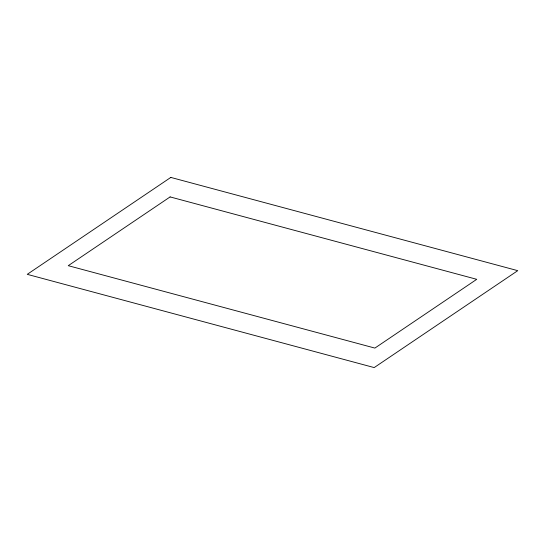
<?xml version="1.0" encoding="UTF-8"?>
<svg xmlns="http://www.w3.org/2000/svg" width="545" height="545" viewBox="0 0 545 545"><rect width="100%" height="100%" fill="white"/><g stroke="black" fill="none" stroke-linecap="round" stroke-linejoin="round"><path stroke-width="0.82" d="M170.81 177.418L27.25 274.339L374.19 367.582L517.75 270.661L170.81 177.418M170.115 196.915L68.261 265.681L374.885 348.085L476.739 279.319L170.115 196.915"/></g></svg>
